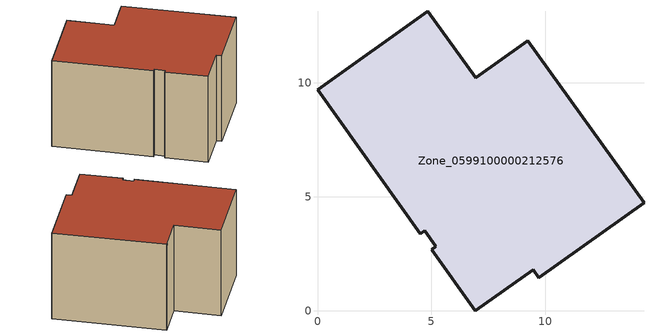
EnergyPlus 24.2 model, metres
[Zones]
Zone_0599100000212576
 floor ground (C_G): 4.84,13.15 6.94,10.22 9.06,11.73 9.22,11.85 14.32,4.74 9.71,1.45 9.46,1.81 6.92,0 5,2.69 5.18,2.83 4.71,3.51 4.5,3.39 0,9.69 z0
 wall outside (C_F): 6.94,10.22 4.84,13.15 0,9.69 4.5,3.39 4.71,3.51 5.18,2.83 5,2.69 6.92,0 9.46,1.81 9.71,1.45 14.32,4.74 9.22,11.85 9.06,11.73 6.94,10.22 z0:7.47
 roof outside (C_R): 4.71,3.51 5.18,2.83 5,2.69 6.92,0 9.46,1.81 9.71,1.45 14.32,4.74 9.22,11.85 9.06,11.73 6.94,10.22 4.84,13.15 0,9.69 4.5,3.39 z7.47
[BUILDING]
Pand.0599100000212576: North Axis=0; Terrain=City; Loads Convergence Tolerance Value=0.04; Temperature Convergence Tolerance Value=0.4; Solar Distribution=FullExterior; Maximum Number of Warmup Days=25; Minimum Number of Warmup Days=1
[Site:Location]
Rotterdam.The.Hague.AP_ZH_NLD Design_Conditions: Latitude=51.96; Longitude=4.45; Time Zone=1; Elevation=-4.5
[SITE:GROUNDTEMPERATURE:BUILDINGSURFACE]
18, 18, 18, 18, 18, 18, 18, 18, 18, 18, 18, 18
[MATERIAL] Thermal Absorptance=0.9; Solar Absorptance=0.7; Visible Absorptance=0.7
Name | Roughness | Thickness | Conductivity | Density | Specific Heat
G.TC.1975-1991 | MediumSmooth | 0.15 | 0.288461 | 540 | 1210
F.TC.1975-1991 | Rough | 0.3 | 0.230769 | 1920 | 840
R.TC.1975-1991 | MediumRough | 0.2 | 0.153846 | 1500 | 1000
[CONSTRUCTION]
C_G: G.TC.1975-1991
C_F: F.TC.1975-1991
C_R: R.TC.1975-1991
[ZONE]
Zone_0599100000212576: Type=1; Multiplier=1; Ceiling Height=Autocalculate; Volume=Autocalculate; Floor Area=autocalculate; Part of Total Floor Area=Yes
[ZONEINFILTRATION:DESIGNFLOWRATE]
Infil_Zone_0599100000212576: Zone or ZoneList or Space or SpaceList=Zone_0599100000212576; Schedule=AlwaysOn; Design Flow Rate Calculation Method=Flow/Area; Flow Rate per Floor Area=0.003; Constant Term Coefficient=1; Temperature Term Coefficient=0; Velocity Term Coefficient=0; Velocity Squared Term Coefficient=0
[HVACTEMPLATE:ZONE:IDEALLOADSAIRSYSTEM]
Zone_0599100000212576: Maximum Heating Supply Air Temperature=50; Minimum Cooling Supply Air Temperature=13; Maximum Heating Supply Air Humidity Ratio=0.0156; Minimum Cooling Supply Air Humidity Ratio=0.0077; Heating Limit=NoLimit; Cooling Limit=NoLimit; Dehumidification Control Type=ConstantSensibleHeatRatio; Cooling Sensible Heat Ratio=0.7; Dehumidification Setpoint=60; Humidification Control Type=None; Humidification Setpoint=30; Outdoor Air Method=None; Outdoor Air Flow Rate per Person=0.00944; Outdoor Air Flow Rate per Zone Floor Area=0; Outdoor Air Flow Rate per Zone=0; Demand Controlled Ventilation Type=None; Outdoor Air Economizer Type=NoEconomizer; Heat Recovery Type=None; Sensible Heat Recovery Effectiveness=0.7; Latent Heat Recovery Effectiveness=0.65
[ZONECONTROL:THERMOSTAT]
ThermostatControl_Zone_0599100000212576: Zone or ZoneList=Zone_0599100000212576; Control Type Schedule=DualSetpointControlType; Control 1=Thermostat_Zone_0599100000212576; Temperature Difference Between Cutout And Setpoint=0
[THERMOSTATSETPOINT:DUALSETPOINT]
Thermostat_Zone_0599100000212576: Heating Setpoint Temperature Schedule=HeatingSetpoint_Zone_0599100000212576; Cooling Setpoint Temperature Schedule=CoolingSetpoint_Zone_0599100000212576
[SCHEDULE:COMPACT]
HeatingSetpoint_Zone_0599100000212576: Through: 12/31, For: AllDays, Until: 24:00, 21
CoolingSetpoint_Zone_0599100000212576: Through: 12/31, For: AllDays, Until: 24:00, 24
DualSetpointControlType: Through: 12/31, For: AllDays, Until: 24:00, 4
AlwaysOn: Through: 12/31, For: AllDays, Until: 24:00, 1
